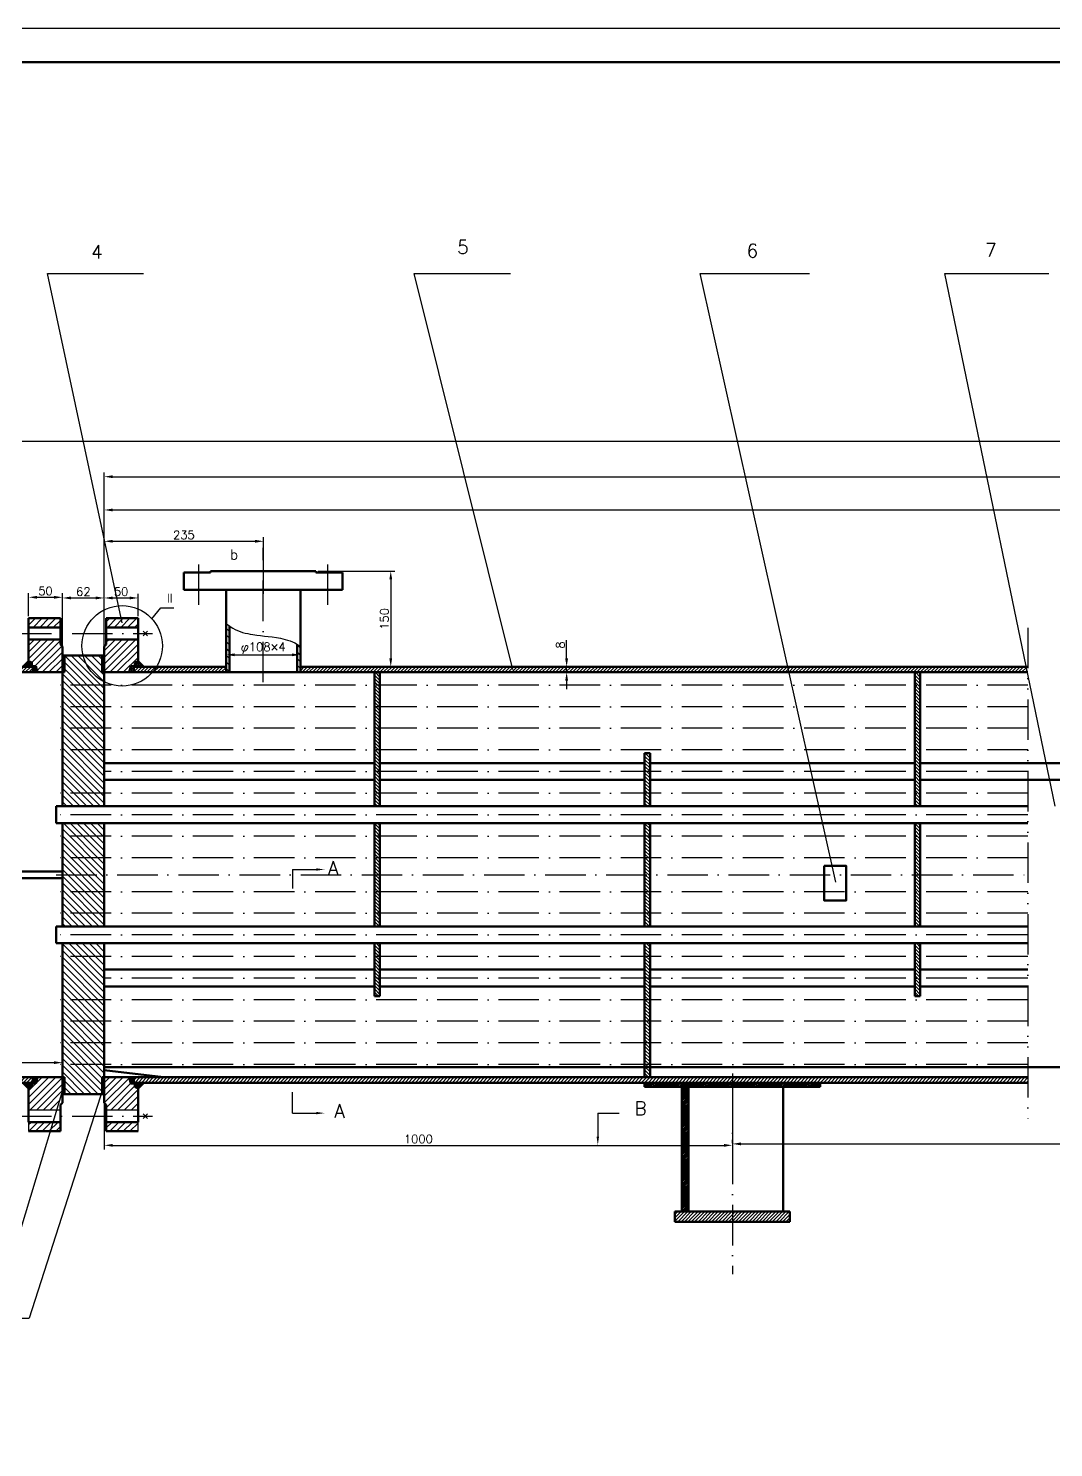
# Model space of a CAD drawing. Header units: millimetres. Extents: x 0 to 5458, y 0 to 841.
# Drawn here: x 154.1 to 457.7, y 420.5 to 841 of the extents above; entities that cross this region are included whole.
import ezdxf

# ---------------------------------------------------------------- set-up
doc = ezdxf.new("R2010")
doc.units = ezdxf.units.MM
doc.header["$PDMODE"] = 34
doc.linetypes.add('ACAD_ISO10W100', pattern=[18, 12, -3, 0, -3])
doc.linetypes.add('ACAD_ISO12W100', pattern=[21, 12, -3, 0, -3, 0, -3])
doc.layers.get('Defpoints').update_dxf_attribs({"lineweight": 25})
for name, color, linetype, lineweight in [('实线', 7, 'Continuous', 50), ('断开线', 220, 'ACAD_ISO12W100', 25), ('标注（用细实线）', 3, 'Continuous', 25), ('点化线', 10, 'ACAD_ISO10W100', 25), ('细实线', 2, 'Continuous', 25)]:
    doc.layers.add(name, color=color, linetype=linetype, lineweight=lineweight)
doc.styles.get("Standard").update_dxf_attribs({"font": 'txt', "bigfont": 'gbcbig.shx'})
doc.styles.add('标注', font='txt.shx', dxfattribs={"height": 3, "bigfont": 'gbcbig.shx'})
doc.styles.add('标题栏', font='txt.shx', dxfattribs={"height": 4, "bigfont": 'gbcbig.shx'})
doc.dimstyles.new('ISO-25', dxfattribs={"dimtxt": 2.5, "dimasz": 2.5, "dimexe": 1.25, "dimexo": 0.625, "dimtad": 1, "dimtxsty": 'Standard', "dimcen": 2.5, "dimadec": 0, "dimazin": 0, "dimtfac": 1, "dimtmove": 0, "dimatfit": 3, "dimfxl": 0, "dimarcsym": 0})
pattern_1 = [(135, (160, 1e-13), (-0.5, -0.5), [])]

# ---------------------------------------------------------------- blocks, each defined once
blk = doc.blocks.new('*D3')
at = {"layer": 'Defpoints', "color": 0, "ltscale": 0.3}
for p in [(164.2, 672.44), (154.2, 666.22), (164.2, 657.82)]:
    blk.add_point(p, dxfattribs=at)
at = {"layer": '标注（用细实线）', "color": 0, "lineweight": -2, "ltscale": 0.3}
for p, q in [((154.2, 666.84), (154.2, 673.69)), ((164.2, 658.44), (164.2, 673.69)), ((156.7, 672.44), (161.7, 672.44))]:
    blk.add_line(p, q, dxfattribs=at)
at = {"layer": '标注（用细实线）', "color": 0, "ltscale": 0.3}
for points in [[(156.7, 672.85), (156.7, 672.02), (154.2, 672.44)], [(161.7, 672.85), (161.7, 672.02), (164.2, 672.44)]]:
    blk.add_solid(points, dxfattribs=at)
at = {"layer": '标注（用细实线）', "color": 0, "ltscale": 0.3, "insert": (159.2, 674.31), "char_height": 2.5, "attachment_point": 5}
blk.add_mtext('50', dxfattribs=at)
blk = doc.blocks.new('*D4')
at = {"layer": 'Defpoints', "color": 0, "ltscale": 0.3}
for p in [(176.6, 672.24), (164.2, 655.22), (176.6, 655.22)]:
    blk.add_point(p, dxfattribs=at)
at = {"layer": '标注（用细实线）', "color": 0, "lineweight": -2, "ltscale": 0.3}
for p, q in [((164.2, 655.84), (164.2, 673.49)), ((176.6, 655.84), (176.6, 673.49)), ((166.7, 672.24), (174.1, 672.24))]:
    blk.add_line(p, q, dxfattribs=at)
at = {"layer": '标注（用细实线）', "color": 0, "ltscale": 0.3}
for points in [[(166.7, 672.66), (166.7, 671.82), (164.2, 672.24)], [(174.1, 672.66), (174.1, 671.82), (176.6, 672.24)]]:
    blk.add_solid(points, dxfattribs=at)
at = {"layer": '标注（用细实线）', "color": 0, "ltscale": 0.3, "insert": (170.4, 674.12), "char_height": 2.5, "attachment_point": 5}
blk.add_mtext('62', dxfattribs=at)
blk = doc.blocks.new('*D5')
at = {"layer": 'Defpoints', "color": 0, "ltscale": 0.3}
for p in [(176.6, 672.24), (186.6, 672.24), (186.6, 666.22)]:
    blk.add_point(p, dxfattribs=at)
at = {"layer": '标注（用细实线）', "color": 0, "lineweight": -2, "ltscale": 0.3}
for p, q in [((176.6, 672.87), (176.6, 673.49)), ((186.6, 666.84), (186.6, 673.49)), ((179.1, 672.24), (184.1, 672.24))]:
    blk.add_line(p, q, dxfattribs=at)
at = {"layer": '标注（用细实线）', "color": 0, "ltscale": 0.3}
for points in [[(179.1, 672.66), (179.1, 671.82), (176.6, 672.24)], [(184.1, 672.66), (184.1, 671.82), (186.6, 672.24)]]:
    blk.add_solid(points, dxfattribs=at)
at = {"layer": '标注（用细实线）', "color": 0, "ltscale": 0.3, "insert": (181.6, 674.12), "char_height": 2.5, "attachment_point": 5}
blk.add_mtext('50', dxfattribs=at)
blk = doc.blocks.new('*D6')
at = {"layer": 'Defpoints', "color": 0, "ltscale": 0.3}
for p in [(223.77, 689.04), (176.6, 672.87), (223.77, 672.87)]:
    blk.add_point(p, dxfattribs=at)
at = {"layer": '标注（用细实线）', "color": 0, "lineweight": -2, "ltscale": 0.3}
for p, q in [((176.6, 673.49), (176.6, 690.29)), ((223.77, 673.49), (223.77, 690.29)), ((179.1, 689.04), (221.27, 689.04))]:
    blk.add_line(p, q, dxfattribs=at)
at = {"layer": '标注（用细实线）', "color": 0, "ltscale": 0.3}
for points in [[(179.1, 689.46), (179.1, 688.62), (176.6, 689.04)], [(221.27, 689.46), (221.27, 688.62), (223.77, 689.04)]]:
    blk.add_solid(points, dxfattribs=at)
at = {"layer": '标注（用细实线）', "color": 0, "ltscale": 0.3, "insert": (200.18, 690.92), "char_height": 2.5, "attachment_point": 5}
blk.add_mtext('235', dxfattribs=at)
blk = doc.blocks.new('*D7')
at = {"layer": 'Defpoints', "color": 0, "ltscale": 0.3}
for p in [(239.28, 680.22), (255.68, 651.82), (261.43, 651.82)]:
    blk.add_point(p, dxfattribs=at)
at = {"layer": '标注（用细实线）', "color": 0, "lineweight": -2, "ltscale": 0.3}
for p, q in [((239.91, 680.22), (262.68, 680.22)), ((261.43, 677.72), (261.43, 654.32)), ((256.3, 651.82), (262.68, 651.82))]:
    blk.add_line(p, q, dxfattribs=at)
at = {"layer": '标注（用细实线）', "color": 0, "ltscale": 0.3}
for points in [[(261.02, 677.72), (261.85, 677.72), (261.43, 680.22)], [(261.02, 654.32), (261.85, 654.32), (261.43, 651.82)]]:
    blk.add_solid(points, dxfattribs=at)
at = {"layer": '标注（用细实线）', "color": 0, "ltscale": 0.3, "insert": (259.56, 666.02), "char_height": 2.5, "attachment_point": 5, "rotation": 90}
blk.add_mtext('150', dxfattribs=at)
blk = doc.blocks.new('*D9')
at = {"layer": 'Defpoints', "color": 0, "ltscale": 0.3}
for p in [(313.06, 651.82), (313.51, 651.82), (313.06, 650.22)]:
    blk.add_point(p, dxfattribs=at)
at = {"layer": '标注（用细实线）', "color": 0, "lineweight": -2, "ltscale": 0.3}
for p, q in [((313.51, 654.32), (313.51, 659.73)), ((313.51, 650.22), (313.51, 651.82)), ((313.68, 651.82), (314.76, 651.82)), ((313.51, 647.72), (313.51, 645.22)), ((313.68, 650.22), (314.76, 650.22))]:
    blk.add_line(p, q, dxfattribs=at)
at = {"layer": '标注（用细实线）', "color": 0, "ltscale": 0.3}
for points in [[(313.09, 654.32), (313.93, 654.32), (313.51, 651.82)], [(313.09, 647.72), (313.93, 647.72), (313.51, 650.22)]]:
    blk.add_solid(points, dxfattribs=at)
at = {"layer": '标注（用细实线）', "color": 0, "ltscale": 0.3, "insert": (311.64, 658.27), "char_height": 2.5, "attachment_point": 5, "rotation": 90}
blk.add_mtext('8', dxfattribs=at)
blk = doc.blocks.new('*D10')
at = {"layer": 'Defpoints', "color": 0, "ltscale": 0.3}
for p in [(818.2, 698.31), (176.6, 689.57), (818.2, 626.22)]:
    blk.add_point(p, dxfattribs=at)
at = {"layer": '标注（用细实线）', "color": 0, "lineweight": -2, "ltscale": 0.3}
for p, q in [((176.6, 690.19), (176.6, 699.56)), ((179.1, 698.31), (815.7, 698.31)), ((818.2, 626.84), (818.2, 699.56))]:
    blk.add_line(p, q, dxfattribs=at)
at = {"layer": '标注（用细实线）', "color": 0, "ltscale": 0.3}
for points in [[(179.1, 698.73), (179.1, 697.89), (176.6, 698.31)], [(815.7, 698.73), (815.7, 697.89), (818.2, 698.31)]]:
    blk.add_solid(points, dxfattribs=at)
at = {"layer": '标注（用细实线）', "color": 0, "ltscale": 0.3, "insert": (497.4, 700.19), "char_height": 2.5, "attachment_point": 5}
blk.add_mtext('6000', dxfattribs=at)
blk = doc.blocks.new('*D11')
at = {"layer": 'Defpoints', "color": 0, "ltscale": 0.3}
for p in [(877.1, 708.17), (176.6, 698.31), (877.1, 651.82)]:
    blk.add_point(p, dxfattribs=at)
at = {"layer": '标注（用细实线）', "color": 0, "lineweight": -2, "ltscale": 0.3}
for p, q in [((176.6, 698.94), (176.6, 709.42)), ((179.1, 708.17), (874.6, 708.17)), ((877.1, 652.44), (877.1, 709.42))]:
    blk.add_line(p, q, dxfattribs=at)
at = {"layer": '标注（用细实线）', "color": 0, "ltscale": 0.3}
for points in [[(179.1, 708.59), (179.1, 707.75), (176.6, 708.17)], [(874.6, 708.59), (874.6, 707.75), (877.1, 708.17)]]:
    blk.add_solid(points, dxfattribs=at)
at = {"layer": '标注（用细实线）', "color": 0, "ltscale": 0.3, "insert": (526.85, 710.04), "char_height": 2.5, "attachment_point": 5}
blk.add_mtext('6281', dxfattribs=at)
blk = doc.blocks.new('*D12')
at = {"layer": 'Defpoints', "color": 0, "ltscale": 0.3}
for p in [(920.4, 718.74), (64.22, 590.22), (920.4, 590.22)]:
    blk.add_point(p, dxfattribs=at)
at = {"layer": '标注（用细实线）', "color": 0, "lineweight": -2, "ltscale": 0.3}
for p, q in [((64.22, 590.84), (64.22, 719.99)), ((920.4, 590.84), (920.4, 719.99)), ((66.72, 718.74), (917.9, 718.74))]:
    blk.add_line(p, q, dxfattribs=at)
at = {"layer": '标注（用细实线）', "color": 0, "ltscale": 0.3}
for points in [[(66.72, 719.16), (66.72, 718.32), (64.22, 718.74)], [(917.9, 719.16), (917.9, 718.32), (920.4, 718.74)]]:
    blk.add_solid(points, dxfattribs=at)
at = {"layer": '标注（用细实线）', "color": 0, "ltscale": 0.3, "insert": (492.31, 720.61), "char_height": 2.5, "attachment_point": 5}
blk.add_mtext('~7004', dxfattribs=at)
blk = doc.blocks.new('*D15')
at = {"layer": 'Defpoints', "color": 0, "ltscale": 0.3}
for p in [(164.2, 534.56), (108, 530.22), (164.2, 530.22)]:
    blk.add_point(p, dxfattribs=at)
at = {"layer": '标注（用细实线）', "color": 0, "lineweight": -2, "ltscale": 0.3}
for p, q in [((108, 530.84), (108, 535.81)), ((110.5, 534.56), (161.7, 534.56)), ((164.2, 530.84), (164.2, 535.81))]:
    blk.add_line(p, q, dxfattribs=at)
at = {"layer": '标注（用细实线）', "color": 0, "ltscale": 0.3}
for points in [[(110.5, 534.98), (110.5, 534.15), (108, 534.56)], [(161.7, 534.98), (161.7, 534.15), (164.2, 534.56)]]:
    blk.add_solid(points, dxfattribs=at)
at = {"layer": '标注（用细实线）', "color": 0, "ltscale": 0.3, "insert": (136.1, 536.44), "char_height": 2.5, "attachment_point": 5}
blk.add_mtext('281', dxfattribs=at)
blk = doc.blocks.new('*D16')
at = {"layer": 'Defpoints', "color": 0, "ltscale": 0.3}
for p in [(362.6, 531.92), (176.6, 529.72), (362.6, 510.06)]:
    blk.add_point(p, dxfattribs=at)
at = {"layer": '标注（用细实线）', "color": 0, "lineweight": -2, "ltscale": 0.3}
for p, q in [((362.6, 531.3), (362.6, 508.81)), ((176.6, 529.09), (176.6, 508.81)), ((179.1, 510.06), (360.1, 510.06))]:
    blk.add_line(p, q, dxfattribs=at)
at = {"layer": '标注（用细实线）', "color": 0, "ltscale": 0.3}
for points in [[(179.1, 510.48), (179.1, 509.64), (176.6, 510.06)], [(360.1, 510.48), (360.1, 509.64), (362.6, 510.06)]]:
    blk.add_solid(points, dxfattribs=at)
at = {"layer": '标注（用细实线）', "color": 0, "ltscale": 0.3, "insert": (269.6, 511.93), "char_height": 2.5, "attachment_point": 5}
blk.add_mtext('1000', dxfattribs=at)
blk = doc.blocks.new('*D35')
at = {"layer": 'Defpoints', "color": 0, "ltscale": 0.3}
for p in [(212.68, 651.82), (234.68, 655.4), (234.68, 651.82)]:
    blk.add_point(p, dxfattribs=at)
at = {"layer": '标注（用细实线）', "color": 0, "lineweight": -2, "ltscale": 0.3}
for p, q in [((212.68, 652.44), (212.68, 656.65)), ((234.68, 652.44), (234.68, 656.65)), ((215.18, 655.4), (232.18, 655.4))]:
    blk.add_line(p, q, dxfattribs=at)
at = {"layer": '标注（用细实线）', "color": 0, "ltscale": 0.3}
for points in [[(215.18, 655.81), (215.18, 654.98), (212.68, 655.4)], [(232.18, 655.81), (232.18, 654.98), (234.68, 655.4)]]:
    blk.add_solid(points, dxfattribs=at)
at = {"layer": '标注（用细实线）', "color": 0, "ltscale": 0.3, "insert": (223.68, 657.34), "char_height": 2.5, "attachment_point": 5}
blk.add_mtext('φ108×4', dxfattribs=at)
blk = doc.blocks.new('*D46')
at = {"layer": 'Defpoints', "color": 0, "ltscale": 0.3}
for p in [(362.6, 510.06), (706.62, 510.49), (706.62, 510.49)]:
    blk.add_point(p, dxfattribs=at)
at = {"layer": '标注（用细实线）', "color": 0, "lineweight": -2, "ltscale": 0.3}
for p, q in [((362.6, 510.68), (362.6, 511.74)), ((365.1, 510.49), (704.12, 510.49)), ((706.62, 511.11), (706.62, 511.74))]:
    blk.add_line(p, q, dxfattribs=at)
at = {"layer": '标注（用细实线）', "color": 0, "ltscale": 0.3}
for points in [[(365.1, 510.91), (365.1, 510.07), (362.6, 510.49)], [(704.12, 510.91), (704.12, 510.07), (706.62, 510.49)]]:
    blk.add_solid(points, dxfattribs=at)
at = {"layer": '标注（用细实线）', "color": 0, "ltscale": 0.3, "insert": (534.61, 512.36), "char_height": 2.5, "attachment_point": 5}
blk.add_mtext('4081', dxfattribs=at)

msp = doc.modelspace()

# ---------------------------------------------------------------- hatches: boundary and pattern name
at = {"layer": '实线'}
h = msp.add_hatch(color=256, dxfattribs=at)
h.paths.add_polyline_path([(164.8, 655.216), (164.2, 655.216), (164.2, 650.216), (164.8, 650.216)])
h.paths.add_polyline_path([(176.6, 655.216), (176, 655.216), (176, 650.216), (176.6, 650.216)])
for points in [[(164.2, 525.216), (164.8, 525.216), (164.8, 530.216), (164.2, 530.216)], [(176.6, 530.216), (176, 530.216), (176, 525.216), (176.6, 525.216)]]:
    msp.add_hatch(color=256, dxfattribs=at).paths.add_polyline_path(points)
at = {"layer": '标注（用细实线）'}
h = msp.add_hatch(dxfattribs=at)
h.set_pattern_fill('JIS_WOOD', color=256, scale=2, style=0)
h.paths.add_polyline_path([(163.6, 663.516), (163.6, 666.216), (154.2, 666.216), (154.2, 663.516)])
h.paths.add_polyline_path([(186.6, 663.516), (186.6, 666.216), (177.2, 666.216), (177.2, 663.516)])
at = {"layer": '标注（用细实线）', "ltscale": 0.3}
h = msp.add_hatch(dxfattribs=at)
h.set_pattern_fill('JIS_WOOD', color=256, scale=2, angle=90, style=0)
edge = h.paths.add_edge_path()
edge.add_spline(control_points=[(213.683, 663.915), (213.342, 664.16), (213.01, 664.418), (212.683, 664.683)], knot_values=[0.9492305, 0.9492305, 0.9492305, 0.9492305, 2.208878, 2.208878, 2.208878, 2.208878], degree=3, periodic=0)
edge.add_line((212.683, 664.683), (212.683, 650.216))
edge.add_line((212.683, 650.216), (213.683, 650.216))
edge.add_line((213.683, 650.216), (213.683, 663.915))
edge = h.paths.add_edge_path()
edge.add_line((233.683, 650.216), (234.683, 650.216))
edge.add_line((234.683, 650.216), (234.683, 657.093))
edge.add_spline(control_points=[(234.683, 657.093), (234.534, 657.668), (234.172, 658.134), (233.683, 658.518)], knot_values=[22.6319967, 22.6319967, 22.6319967, 22.6319967, 24.438171, 24.438171, 24.438171, 24.438171], degree=3, periodic=0)
edge.add_line((233.683, 658.518), (233.683, 650.216))
at = {"layer": '标注（用细实线）'}
h = msp.add_hatch(dxfattribs=at)
h.set_pattern_fill('JIS_WOOD', color=256, scale=2, style=0)
h.paths.add_polyline_path([(154.2, 659.916), (154.2, 653.539), (155.155, 653.086), (155.155, 652.074), (155.424, 652.074), (156.302, 652.074), (156.8, 650.216), (164.2, 650.216), (164.2, 657.816), (163.6, 658.416), (163.6, 659.916)])
h.paths.add_polyline_path([(177.2, 659.916), (177.2, 658.416), (176.6, 657.816), (176.6, 650.216), (184, 650.216), (184.498, 652.074), (185.376, 652.074), (185.645, 652.074), (185.645, 653.086), (186.6, 653.539), (186.6, 659.916)])
at = {"layer": '标注（用细实线）', "ltscale": 0.3}
h = msp.add_hatch(dxfattribs=at)
h.set_pattern_fill('JIS_WOOD', color=256, style=0)
h.paths.add_polyline_path([(140.962, 651.816), (140.962, 650.216), (155.424, 650.216), (155.424, 651.816)])
h.paths.add_polyline_path([(190.893, 650.216, 0.0416794), (192.068, 651.816), (185.376, 651.816), (185.376, 650.216)])
h = msp.add_hatch(dxfattribs=at)
h.set_pattern_fill('ANGLE', color=256, scale=0.05, angle=45, style=0)
h.set_pattern_definition([(135, (340.8, 0), (0.24695704, 0.24695704), [0.254, -0.09525]), (45, (340.8, 0), (0.24695704, -0.24695704), [0.254, -0.09525])])
h.paths.add_polyline_path([(154.2, 653.539), (155.155, 653.086), (155.155, 652.074), (155.424, 652.074), (155.424, 651.816), (152.477, 651.816)])
h.paths.add_polyline_path([(155.424, 652.074), (156.302, 652.074), (156.8, 650.216), (155.424, 650.216)])
at = {"layer": '标注（用细实线）'}
h = msp.add_hatch(dxfattribs=at)
h.set_pattern_fill('JIS_WOOD', color=256, scale=2, angle=90, style=0)
h.paths.add_polyline_path([(176.6, 650.216), (176, 650.216), (176, 655.216), (164.8, 655.216), (164.8, 650.216), (164.2, 650.216), (164.2, 610.516), (176.6, 610.516)])
h.paths.add_polyline_path([(176.6, 605.516), (164.2, 605.516), (164.2, 574.916), (176.6, 574.916)])
h.paths.add_polyline_path([(164.2, 530.216), (164.8, 530.216), (164.8, 525.216), (176, 525.216), (176, 530.216), (176.6, 530.216), (176.6, 569.916), (164.2, 569.916)])
at = {"layer": '标注（用细实线）', "ltscale": 0.3}
h = msp.add_hatch(dxfattribs=at)
h.set_pattern_fill('ANGLE', color=256, scale=0.05, angle=45, style=0)
h.set_pattern_definition([(45, (0, 0), (-0.24695704, 0.24695704), [0.254, -0.09525]), (135, (0, 0), (-0.24695704, -0.24695704), [0.254, -0.09525])])
h.paths.add_polyline_path([(186.6, 653.539), (185.645, 653.086), (185.645, 652.074), (185.376, 652.074), (185.376, 651.816), (188.323, 651.816)])
h.paths.add_polyline_path([(185.376, 652.074), (184.498, 652.074), (184, 650.216), (185.376, 650.216)])
h = msp.add_hatch(dxfattribs=at)
h.set_pattern_fill('JIS_WOOD', color=256, style=0)
h.paths.add_polyline_path([(192.068, 651.816, -0.0416794), (190.893, 650.216), (212.683, 650.216), (212.683, 651.816)])
h = msp.add_hatch(dxfattribs=at)
h.set_pattern_fill('JIS_WOOD', color=256, style=0)
h.paths.add_polyline_path([(297.411, 651.816), (234.683, 651.816), (234.683, 650.216), (297.809, 650.216)])
h = msp.add_hatch(dxfattribs=at)
h.set_pattern_fill('JIS_WOOD', color=256, style=0)
h.paths.add_polyline_path([(379.059, 651.816), (297.411, 651.816), (297.809, 650.216), (379.415, 650.216)])
h = msp.add_hatch(dxfattribs=at)
h.set_pattern_fill('JIS_WOOD', color=256, style=0)
h.paths.add_polyline_path([(449.645, 651.816), (379.059, 651.816), (379.415, 650.216), (449.977, 650.216)])
h = msp.add_hatch(dxfattribs=at)
h.set_pattern_fill('JIS_WOOD', color=256, angle=90, style=0)
h.paths.add_polyline_path([(258.2, 650.216), (256.6, 650.216), (256.6, 646.416), (258.2, 646.416)])
h = msp.add_hatch(dxfattribs=at)
h.set_pattern_fill('JIS_WOOD', color=256, angle=90, style=0)
h.set_pattern_definition(pattern_1)
h.paths.add_polyline_path([(418.2, 650.216), (416.6, 650.216), (416.6, 646.416), (418.2, 646.416)])
h = msp.add_hatch(dxfattribs=at)
h.set_pattern_fill('JIS_WOOD', color=256, angle=90, style=0)
h.paths.add_polyline_path([(258.2, 627.216), (256.6, 627.216), (256.6, 620.816), (258.2, 620.816)])
h.paths.add_polyline_path([(258.2, 633.616), (256.6, 633.616), (256.6, 627.216), (258.2, 627.216)])
h.paths.add_polyline_path([(258.2, 640.016), (256.6, 640.016), (256.6, 633.616), (258.2, 633.616)])
h.paths.add_polyline_path([(258.2, 646.416), (256.6, 646.416), (256.6, 640.016), (258.2, 640.016)])
h.paths.add_polyline_path([(258.2, 620.816), (256.6, 620.816), (256.6, 614.416), (258.2, 614.416)])
h.paths.add_polyline_path([(258.2, 614.416), (256.6, 614.416), (256.6, 610.516), (258.2, 610.516)])
h.paths.add_polyline_path([(258.2, 605.516), (256.6, 605.516), (256.6, 601.616), (258.2, 601.616)])
h.paths.add_polyline_path([(258.2, 601.616), (256.6, 601.616), (256.6, 595.216), (258.2, 595.216)])
h.paths.add_polyline_path([(258.2, 595.216), (256.6, 595.216), (256.6, 590.216), (258.2, 590.216)])
h.paths.add_polyline_path([(258.2, 590.216), (256.6, 590.216), (256.6, 585.216), (258.2, 585.216)])
h.paths.add_polyline_path([(258.2, 585.216), (256.6, 585.216), (256.6, 578.816), (258.2, 578.816)])
h = msp.add_hatch(dxfattribs=at)
h.set_pattern_fill('JIS_WOOD', color=256, angle=90, style=0)
h.set_pattern_definition(pattern_1)
h.paths.add_polyline_path([(418.2, 627.216), (416.6, 627.216), (416.6, 620.816), (418.2, 620.816)])
h.paths.add_polyline_path([(418.2, 633.616), (416.6, 633.616), (416.6, 627.216), (418.2, 627.216)])
h.paths.add_polyline_path([(418.2, 640.016), (416.6, 640.016), (416.6, 633.616), (418.2, 633.616)])
h.paths.add_polyline_path([(418.2, 646.416), (416.6, 646.416), (416.6, 640.016), (418.2, 640.016)])
h.paths.add_polyline_path([(418.2, 620.816), (416.6, 620.816), (416.6, 614.416), (418.2, 614.416)])
h.paths.add_polyline_path([(418.2, 614.416), (416.6, 614.416), (416.6, 610.516), (418.2, 610.516)])
h.paths.add_polyline_path([(418.2, 605.516), (416.6, 605.516), (416.6, 601.616), (418.2, 601.616)])
h.paths.add_polyline_path([(418.2, 601.616), (416.6, 601.616), (416.6, 595.216), (418.2, 595.216)])
h.paths.add_polyline_path([(418.2, 595.216), (416.6, 595.216), (416.6, 590.216), (418.2, 590.216)])
h.paths.add_polyline_path([(418.2, 590.216), (416.6, 590.216), (416.6, 585.216), (418.2, 585.216)])
h.paths.add_polyline_path([(418.2, 585.216), (416.6, 585.216), (416.6, 578.816), (418.2, 578.816)])
h = msp.add_hatch(dxfattribs=at)
h.set_pattern_fill('JIS_WOOD', color=256, angle=90, style=0)
h.paths.add_polyline_path([(338.2, 626.216), (336.6, 626.216), (336.6, 620.816), (338.2, 620.816)])
h.paths.add_polyline_path([(338.2, 620.816), (336.6, 620.816), (336.6, 614.416), (338.2, 614.416)])
h.paths.add_polyline_path([(338.2, 614.416), (336.6, 614.416), (336.6, 610.516), (338.2, 610.516)])
h = msp.add_hatch(dxfattribs=at)
h.set_pattern_fill('JIS_WOOD', color=256, angle=90, style=0)
h.paths.add_polyline_path([(338.2, 605.516), (336.6, 605.516), (336.6, 601.616), (338.2, 601.616)])
h.paths.add_polyline_path([(338.2, 601.616), (336.6, 601.616), (336.6, 595.216), (338.2, 595.216)])
h.paths.add_polyline_path([(338.2, 595.216), (336.6, 595.216), (336.6, 590.216), (338.2, 590.216)])
h.paths.add_polyline_path([(338.2, 590.216), (336.6, 590.216), (336.6, 585.216), (338.2, 585.216)])
h.paths.add_polyline_path([(338.2, 585.216), (336.6, 585.216), (336.6, 578.816), (338.2, 578.816)])
h.paths.add_polyline_path([(338.2, 578.816), (336.6, 578.816), (336.6, 574.916), (338.2, 574.916)])
h.paths.add_polyline_path([(338.2, 569.916), (336.6, 569.916), (336.6, 566.016), (338.2, 566.016)])
h.paths.add_polyline_path([(338.2, 566.016), (336.6, 566.016), (336.6, 559.616), (338.2, 559.616)])
h = msp.add_hatch(dxfattribs=at)
h.set_pattern_fill('JIS_WOOD', color=256, angle=90, style=0)
h.paths.add_polyline_path([(258.2, 578.816), (256.6, 578.816), (256.6, 574.916), (258.2, 574.916)])
h.paths.add_polyline_path([(258.2, 569.916), (256.6, 569.916), (256.6, 566.016), (258.2, 566.016)])
h.paths.add_polyline_path([(258.2, 566.016), (256.6, 566.016), (256.6, 559.616), (258.2, 559.616)])
h.paths.add_polyline_path([(258.2, 559.616), (256.6, 559.616), (256.6, 554.216), (258.2, 554.216)])
h = msp.add_hatch(dxfattribs=at)
h.set_pattern_fill('JIS_WOOD', color=256, angle=90, style=0)
h.set_pattern_definition(pattern_1)
h.paths.add_polyline_path([(418.2, 578.816), (416.6, 578.816), (416.6, 574.916), (418.2, 574.916)])
h.paths.add_polyline_path([(418.2, 569.916), (416.6, 569.916), (416.6, 566.016), (418.2, 566.016)])
h.paths.add_polyline_path([(418.2, 566.016), (416.6, 566.016), (416.6, 559.616), (418.2, 559.616)])
h.paths.add_polyline_path([(418.2, 559.616), (416.6, 559.616), (416.6, 554.216), (418.2, 554.216)])
h = msp.add_hatch(dxfattribs=at)
h.set_pattern_fill('JIS_WOOD', color=256, angle=90, style=0)
h.paths.add_polyline_path([(338.2, 559.616), (336.6, 559.616), (336.6, 553.216), (338.2, 553.216)])
h.paths.add_polyline_path([(338.2, 553.216), (336.6, 553.216), (336.6, 546.816), (338.2, 546.816)])
h.paths.add_polyline_path([(338.2, 546.816), (336.6, 546.816), (336.6, 540.416), (338.2, 540.416)])
h.paths.add_polyline_path([(338.2, 540.416), (336.6, 540.416), (336.6, 534.016), (338.2, 534.016)])
h.paths.add_polyline_path([(338.2, 533.216), (336.6, 533.216), (336.6, 530.216), (338.2, 530.216)])
h.paths.add_polyline_path([(338.2, 534.016), (336.6, 534.016), (336.6, 533.216), (338.2, 533.216)])
h = msp.add_hatch(dxfattribs=at)
h.set_pattern_fill('JIS_WOOD', color=256, style=0)
h.paths.add_polyline_path([(140.962, 530.216), (140.962, 528.616), (155.424, 528.616), (155.424, 530.216)])
h = msp.add_hatch(dxfattribs=at)
h.set_pattern_fill('ANGLE', color=256, scale=0.05, angle=45, style=0)
h.set_pattern_definition([(225, (340.8, 1180.43155), (0.24695704, -0.24695704), [0.254, -0.09525]), (315, (340.8, 1180.43155), (0.24695704, 0.24695704), [0.254, -0.09525])])
h.paths.add_polyline_path([(154.2, 526.893), (155.155, 527.346), (155.155, 528.357), (155.424, 528.357), (155.424, 528.616), (152.477, 528.616)])
h.paths.add_polyline_path([(155.424, 528.357), (156.302, 528.357), (156.8, 530.216), (155.424, 530.216)])
at = {"layer": '标注（用细实线）'}
h = msp.add_hatch(dxfattribs=at)
h.set_pattern_fill('JIS_WOOD', color=256, scale=2, style=0)
h.paths.add_polyline_path([(162.458, 520.516), (164.2, 526.277), (164.2, 530.216), (156.8, 530.216), (156.302, 528.357), (155.424, 528.357), (155.155, 528.357), (155.155, 527.346), (154.2, 526.893), (154.2, 520.516)])
h.paths.add_polyline_path([(186.6, 520.516), (186.6, 526.893), (185.645, 527.346), (185.645, 528.357), (185.376, 528.357), (184.498, 528.357), (184, 530.216), (176.6, 530.216), (176.6, 522.616), (177.2, 522.016), (177.2, 520.516)])
at = {"layer": '标注（用细实线）', "ltscale": 0.3}
h = msp.add_hatch(dxfattribs=at)
h.set_pattern_fill('ANGLE', color=256, scale=0.05, angle=45, style=0)
h.set_pattern_definition([(315, (1e-11, 1180.43155), (-0.24695704, -0.24695704), [0.254, -0.09525]), (225, (1e-11, 1180.43155), (-0.24695704, 0.24695704), [0.254, -0.09525])])
h.paths.add_polyline_path([(186.6, 526.893), (185.645, 527.346), (185.645, 528.357), (185.376, 528.357), (185.376, 528.616), (188.323, 528.616)])
h.paths.add_polyline_path([(185.376, 528.357), (184.498, 528.357), (184, 530.216), (185.376, 530.216)])
h = msp.add_hatch(dxfattribs=at)
h.set_pattern_fill('JIS_WOOD', color=256, style=0)
edge = h.paths.add_edge_path()
edge.add_line((185.376, 528.357), (185.376, 530.216))
edge.add_line((185.376, 530.216), (450.116, 530.216))
edge.add_line((450.116, 530.216), (450.116, 528.616))
edge.add_line((450.116, 528.616), (185.376, 528.616))
h = msp.add_hatch(dxfattribs=at)
h.set_pattern_fill('JIS_WOOD', color=256, scale=0.5, angle=90, style=0)
h.paths.add_polyline_path([(362.6, 528.616), (336.6, 528.616), (336.6, 527.42), (362.6, 527.42)])
h.paths.add_polyline_path([(388.6, 528.616), (362.6, 528.616), (362.6, 527.42), (388.6, 527.42)])
h = msp.add_hatch(dxfattribs=at)
h.set_pattern_fill('JIS_WOOD', color=256, scale=0.5, style=0)
h.paths.add_polyline_path([(349.6, 527.42), (347.6, 527.42), (347.6, 490.42), (349.6, 490.42)])
at = {"layer": '标注（用细实线）'}
h = msp.add_hatch(dxfattribs=at)
h.set_pattern_fill('JIS_WOOD', color=256, scale=2, style=0)
h.paths.add_polyline_path([(163.6, 514.216), (163.6, 516.916), (154.2, 516.916), (154.2, 514.216)])
h.paths.add_polyline_path([(177.2, 516.916), (177.2, 514.216), (186.6, 514.216), (186.6, 516.916)])
at = {"layer": '标注（用细实线）', "ltscale": 0.3}
h = msp.add_hatch(dxfattribs=at)
h.set_pattern_fill('JIS_WOOD', color=256, style=0)
h.paths.add_polyline_path([(362.6, 490.42), (345.6, 490.42), (345.6, 487.42), (362.6, 487.42)])
h = msp.add_hatch(dxfattribs=at)
h.set_pattern_fill('JIS_WOOD', color=256, style=0)
h.paths.add_polyline_path([(379.6, 490.42), (362.6, 490.42), (362.6, 487.42), (379.6, 487.42)])

# ---------------------------------------------------------------- linework, layer by layer
at = {"layer": '实线'}
for p, q in [((208.083, 679.816), (200.183, 679.816)), ((200.183, 679.816), (200.183, 674.616)), ((223.683, 680.216), (208.083, 680.216)), ((208.083, 680.216), (208.083, 679.816)), ((223.683, 680.216), (239.283, 680.216)), ((239.283, 680.216), (239.283, 679.816)), ((239.283, 679.816), (247.183, 679.816)), ((247.183, 679.816), (247.183, 674.616)), ((200.183, 674.616), (223.6, 674.616)), ((212.683, 674.616), (212.683, 650.216)), ((247.183, 674.616), (223.765, 674.616)), ((234.683, 674.616), (234.683, 650.216)), ((163.6, 666.216), (154.2, 666.216)), ((163.6, 666.216), (163.6, 658.416)), ((177.2, 666.216), (177.2, 658.416)), ((177.2, 666.216), (186.6, 666.216)), ((186.6, 666.216), (186.6, 653.539)), ((154.2, 663.516), (163.6, 663.516)), ((177.2, 663.516), (186.6, 663.516)), ((213.683, 663.915), (213.683, 650.216)), ((154.2, 659.916), (163.6, 659.916)), ((164.2, 657.816), (163.6, 658.416)), ((164.2, 657.816), (164.2, 610.516)), ((176.6, 657.816), (177.2, 658.416)), ((176.6, 657.816), (176.6, 610.516)), ((176.6, 657.816), (176.6, 610.516)), ((177.2, 659.916), (186.6, 659.916)), ((233.683, 658.518), (233.683, 650.216)), ((176.6, 655.216), (164.2, 655.216)), ((164.8, 655.216), (164.8, 650.216)), ((176, 655.216), (176, 650.216)), ((176.6, 655.216), (176.6, 610.516)), ((450.116, 651.816), (234.683, 651.816)), ((164.8, 650.216), (100, 650.216)), ((450.116, 650.216), (176, 650.216)), ((256.6, 650.216), (256.6, 610.516)), ((256.6, 650.216), (258.2, 650.216)), ((258.2, 610.516), (258.2, 650.216)), ((416.6, 650.216), (416.6, 610.516)), ((416.6, 650.216), (418.2, 650.216)), ((418.2, 610.516), (418.2, 650.216)), ((176.6, 623.316), (256.6, 623.316)), ((258.2, 623.316), (336.6, 623.316)), ((336.6, 626.216), (336.6, 610.516)), ((336.6, 626.216), (338.2, 626.216)), ((338.2, 610.516), (338.2, 626.216)), ((338.2, 623.316), (416.6, 623.316)), ((418.2, 623.316), (496.6, 623.316)), ((256.6, 618.316), (176.6, 618.316)), ((336.6, 618.316), (258.2, 618.316)), ((416.6, 618.316), (338.2, 618.316)), ((496.6, 618.316), (418.2, 618.316)), ((450.116, 610.516), (162.358, 610.516)), ((162.358, 610.516), (162.358, 605.516)), ((450.116, 605.516), (162.358, 605.516)), ((164.2, 605.516), (164.2, 574.916)), ((176.6, 605.516), (176.6, 574.916)), ((176.6, 605.516), (176.6, 574.916)), ((256.6, 605.516), (256.6, 574.916)), ((258.2, 574.916), (258.2, 605.516)), ((336.6, 605.516), (336.6, 574.916)), ((338.2, 574.916), (338.2, 605.516)), ((416.6, 605.516), (416.6, 574.916)), ((416.6, 605.516), (416.6, 574.916)), ((418.2, 574.916), (418.2, 605.516)), ((418.2, 574.916), (418.2, 605.516)), ((164.2, 591.216), (65.824, 591.216)), ((164.2, 589.216), (65.824, 589.216)), ((450.116, 574.916), (162.358, 574.916)), ((162.358, 574.916), (162.358, 569.916)), ((450.116, 569.916), (162.358, 569.916)), ((164.2, 569.916), (164.2, 525.216)), ((164.2, 522.616), (164.2, 569.916)), ((176.6, 569.916), (176.6, 522.616)), ((176.6, 569.916), (176.6, 525.216)), ((176.6, 522.616), (176.6, 569.916)), ((256.6, 569.916), (256.6, 554.216)), ((258.2, 554.216), (258.2, 569.916)), ((336.6, 569.916), (336.6, 530.216)), ((338.2, 530.216), (338.2, 569.916)), ((416.6, 569.916), (416.6, 554.216)), ((416.6, 569.916), (416.6, 554.216)), ((418.2, 554.216), (418.2, 569.916)), ((418.2, 554.216), (418.2, 569.916)), ((256.6, 562.116), (176.6, 562.116)), ((336.6, 562.116), (258.2, 562.116)), ((416.6, 562.116), (338.2, 562.116)), ((450.116, 562.116), (418.2, 562.116)), ((176.6, 557.116), (256.6, 557.116)), ((258.2, 557.116), (336.6, 557.116)), ((338.2, 557.116), (416.6, 557.116)), ((418.2, 557.116), (450.116, 557.116)), ((256.6, 554.216), (258.2, 554.216)), ((416.6, 554.216), (418.2, 554.216)), ((416.6, 554.216), (418.2, 554.216)), ((164.8, 530.216), (100, 530.216)), ((164.8, 530.216), (164.8, 525.216)), ((450.116, 530.216), (176, 530.216)), ((176, 525.216), (176, 530.216)), ((336.6, 530.216), (338.2, 530.216)), ((388.6, 527.42), (336.6, 527.42)), ((347.6, 527.42), (347.6, 490.42)), ((349.6, 527.42), (349.6, 490.42)), ((377.6, 527.42), (377.6, 490.42)), ((388.6, 528.62), (388.6, 527.42)), ((164.2, 522.616), (163.6, 522.016)), ((163.6, 514.216), (163.6, 522.016)), ((164.2, 525.216), (176.6, 525.216)), ((176.6, 522.616), (177.2, 522.016)), ((177.2, 514.216), (177.2, 522.016)), ((154.2, 516.916), (163.6, 516.916)), ((163.6, 514.216), (154.2, 514.216)), ((177.2, 516.916), (186.6, 516.916)), ((177.2, 516.916), (186.6, 516.916)), ((177.2, 514.216), (186.6, 514.216)), ((362.6, 490.42), (345.6, 490.42)), ((345.6, 490.42), (345.6, 487.42)), ((362.6, 490.42), (379.6, 490.42)), ((379.6, 490.42), (379.6, 487.42)), ((345.6, 487.42), (362.6, 487.42)), ((379.6, 487.42), (362.6, 487.42))]:
    msp.add_line(p, q, dxfattribs=at)
at = {"layer": '实线', "ltscale": 0.3}
for p, q in [((154.2, 666.216), (154.2, 653.539)), ((140.962, 651.816), (155.424, 651.816)), ((152.477, 651.816), (154.2, 653.539)), ((155.155, 653.086), (154.2, 653.539)), ((155.155, 652.074), (155.155, 653.086)), ((155.424, 652.074), (155.155, 652.074)), ((155.424, 652.074), (155.424, 650.216)), ((156.302, 652.074), (155.424, 652.074)), ((156.8, 650.216), (156.302, 652.074)), ((184, 650.216), (184.498, 652.074)), ((184.498, 652.074), (185.376, 652.074)), ((185.376, 652.074), (185.376, 650.216)), ((185.376, 652.074), (185.645, 652.074)), ((212.683, 651.816), (185.376, 651.816)), ((185.645, 653.086), (186.6, 653.539)), ((185.645, 652.074), (185.645, 653.086)), ((188.323, 651.816), (186.6, 653.539)), ((155.424, 528.357), (155.424, 530.216)), ((156.8, 530.216), (156.302, 528.357)), ((176.6, 530.216), (176.6, 533.216)), ((176.6, 533.216), (826.2, 533.216)), ((176.6, 533.216), (176.6, 532.37)), ((176.6, 533.216), (176.6, 532.37)), ((176.6, 532.37), (176.6, 530.216)), ((176.6, 532.37), (194.105, 530.216)), ((184, 530.216), (184.498, 528.357)), ((185.376, 528.357), (185.376, 530.216)), ((140.962, 528.616), (155.424, 528.616)), ((152.477, 528.616), (154.2, 526.893)), ((155.155, 527.346), (154.2, 526.893)), ((154.2, 516.916), (154.2, 526.893)), ((155.424, 528.357), (155.155, 528.357)), ((155.155, 528.357), (155.155, 527.346)), ((156.302, 528.357), (155.424, 528.357)), ((184.498, 528.357), (185.376, 528.357)), ((185.376, 528.616), (450.116, 528.616)), ((185.376, 528.357), (185.645, 528.357)), ((185.645, 528.357), (185.645, 527.346)), ((185.645, 527.346), (186.6, 526.893)), ((188.323, 528.616), (186.6, 526.893)), ((186.6, 526.893), (186.6, 516.916)), ((336.6, 527.42), (336.6, 528.616)), ((345.6, 490.42), (345.6, 487.42)), ((379.6, 490.42), (345.6, 490.42)), ((379.6, 487.42), (379.6, 490.42)), ((345.6, 487.42), (379.6, 487.42))]:
    msp.add_line(p, q, dxfattribs=at)
msp.add_lwpolyline([(20, 10), (1179, 10), (1179, 831), (20, 831)], close=True, dxfattribs=at)
at = {"layer": '实线'}
msp.add_lwpolyline([(389.75, 592.855), (396.297, 592.855), (396.297, 582.626), (389.75, 582.626)], close=True, dxfattribs=at)
at = {"layer": '断开线'}
msp.add_line((450.116, 663.394), (450.116, 517.513), dxfattribs=at)
at = {"layer": '标注（用细实线）'}
for p, q in [((181.9, 664.904), (159.838, 768.359)), ((159.838, 768.359), (188.254, 768.359)), ((297.609, 651.021), (268.407, 768.359)), ((268.407, 768.359), (296.919, 768.359)), ((393.256, 588.077), (353.1, 768.359)), ((353.1, 768.359), (385.395, 768.359)), ((458.205, 610.516), (425.491, 768.359)), ((425.491, 768.359), (456.34, 768.359)), ((176.6, 682.078), (176.6, 697.06)), ((190.712, 666.092), (193.348, 669.313)), ((193.348, 669.313), (197.183, 669.313)), ((189.449, 662.39), (188.1, 661.041)), ((189.449, 661.041), (188.1, 662.39)), ((164.494, 527.249), (143.819, 458.853)), ((176.29, 527.138), (154.359, 458.853)), ((163.6, 520.516), (154.2, 520.516)), ((186.6, 520.516), (177.2, 520.516)), ((189.449, 519.39), (188.1, 518.041)), ((189.449, 518.041), (188.1, 519.39)), ((163.6, 516.916), (154.2, 516.916)), ((154.2, 516.916), (154.2, 514.216)), ((154.2, 514.216), (163.6, 514.216)), ((163.6, 514.216), (163.6, 516.916)), ((186.6, 516.916), (177.2, 516.916)), ((177.2, 516.916), (177.2, 514.216)), ((177.2, 514.216), (186.6, 514.216)), ((186.6, 514.216), (186.6, 516.916)), ((145.58, 458.853), (154.359, 458.853))]:
    msp.add_line(p, q, dxfattribs=at)
at = {"layer": '标注（用细实线）', "ltscale": 0.3}
for p, q in [((232.352, 591.788), (239.379, 591.788)), ((232.352, 591.788), (232.352, 586.132)), ((232.352, 519.611), (232.352, 525.84)), ((232.352, 519.611), (239.379, 519.611)), ((322.745, 519.611), (322.745, 512.584)), ((322.745, 519.611), (329.086, 519.611))]:
    msp.add_line(p, q, dxfattribs=at)
for points in [[(239.379, 591.788, 0.707, 0, 0), (241.891, 591.788, 0, 0, 0)], [(239.379, 519.611, 0.707, 0, 0), (241.891, 519.611, 0, 0, 0)], [(322.745, 512.584, 0.707, 0, 0), (322.745, 510.072, 0, 0, 0)]]:
    msp.add_lwpolyline(points, format="xyseb", dxfattribs=at)
at = {"layer": '标注（用细实线）'}
msp.add_circle((181.9, 658.053), 11.928, dxfattribs=at)
msp.add_open_spline([(212.683, 664.683), (213.316, 664.172), (215.62, 662.431), (221.891, 660.882), (228.039, 660.896), (234.255, 658.741), (234.683, 657.093)], degree=3, knots=[0.9492305, 0.9492305, 0.9492305, 0.9492305, 3.3835796, 9.607525, 19.2621246, 24.438171, 24.438171, 24.438171, 24.438171], dxfattribs=at)
at = {"layer": '点化线'}
for p, q in [((223.683, 647.272), (223.683, 687.101)), ((204.6, 670.158), (204.6, 683.834)), ((242.765, 670.158), (242.765, 683.834)), ((148.962, 661.716), (190.885, 661.716)), ((450.116, 646.416), (162.358, 646.416)), ((450.116, 640.016), (162.358, 640.016)), ((450.116, 633.616), (162.358, 633.616)), ((450.116, 627.216), (162.358, 627.216)), ((450.116, 620.816), (176.6, 620.816)), ((450.116, 620.816), (176.6, 620.816)), ((450.116, 614.416), (162.358, 614.416)), ((450.116, 608.016), (162.358, 608.016)), ((450.116, 601.616), (162.358, 601.616)), ((450.116, 595.216), (162.358, 595.216)), ((162.358, 590.216), (450.116, 590.216)), ((450.116, 585.216), (162.358, 585.216)), ((450.116, 578.816), (162.358, 578.816)), ((450.116, 572.416), (162.358, 572.416)), ((450.116, 566.016), (162.358, 566.016)), ((450.116, 559.616), (176.6, 559.616)), ((450.116, 559.616), (176.6, 559.616)), ((450.116, 553.216), (162.358, 553.216)), ((450.116, 546.816), (162.358, 546.816)), ((450.116, 540.416), (162.358, 540.416)), ((450.116, 534.016), (162.358, 534.016)), ((362.6, 528.62), (362.6, 471.867)), ((148.962, 518.716), (190.885, 518.716))]:
    msp.add_line(p, q, dxfattribs=at)
at = {"layer": '细实线'}
msp.add_lwpolyline([(0, 0), (1189, 0), (1189, 841), (0, 841)], close=True, dxfattribs=at)

# ---------------------------------------------------------------- texts
at = {"layer": '标注（用细实线）', "attachment_point": 1}
for s, insert, char_height, width, style in [('5', (281.082, 778.211), 4, 31.6739, '标题栏'), ('4', (172.676, 776.808), 4, 31.6739, '标题栏'), ('6', (366.826, 777.109), 4, 31.6739, '标题栏'), ('7', (437.416, 777.334), 4, 31.6739, '标题栏'), ('Ⅱ', (194.559, 673.597), 3, 6.76134, '标注'), ('A', (242.839, 594.233), 4, 18.44548, '标题栏'), ('A', (244.698, 522.212), 4, 18.44548, '标题栏'), ('B', (333.598, 523.011), 4, 14.00201, '标题栏')]:
    msp.add_mtext(s, dxfattribs=dict(at, insert=insert, char_height=char_height, width=width, style=style))
at = {"layer": '标注（用细实线）', "ltscale": 0.3, "insert": (213.811, 686.632), "char_height": 3, "width": 24.4819, "attachment_point": 1, "style": '标注'}
msp.add_mtext('b', dxfattribs=at)

# ---------------------------------------------------------------- dimensions: what is measured, and where the dimension line sits
at = {"layer": '标注（用细实线）'}
for base, p1, p2, text, picture, middle in [((920.4, 718.739), (64.219, 590.216), (920.4, 590.216), '~7004', '*D12', (492.31, 720.614)), ((877.097, 708.169), (176.6, 698.31), (877.097, 651.816), '6281', '*D11', (526.849, 710.044)), ((818.2, 698.31), (176.6, 689.569), (818.2, 626.216), '6000', '*D10', (497.4, 700.185)), ((223.765, 689.041), (176.6, 672.866), (223.765, 672.866), '235', '*D6', (200.183, 690.916)), ((164.2, 672.437), (154.2, 666.216), (164.2, 657.816), '50', '*D3', (159.2, 674.312)), ((176.6, 672.241), (164.2, 655.216), (176.6, 655.216), '62', '*D4', (170.4, 674.116)), ((186.6, 672.241), (176.6, 672.241), (186.6, 666.216), '50', '*D5', (181.6, 674.116)), ((234.683, 655.397), (212.683, 651.816), (234.683, 651.816), 'φ108×4', '*D35', (223.683, 657.341)), ((164.2, 534.564), (108, 530.216), (164.2, 530.216), '281', '*D15', (136.1, 536.439)), ((362.6, 510.059), (176.6, 529.719), (362.6, 531.923), '1000', '*D16', (269.6, 511.934))]:
    dim = msp.add_linear_dim(base=base, p1=p1, p2=p2, text=text, dimstyle='ISO-25', dxfattribs=at)
    dim.commit()
    dim.dimension.update_dxf_attribs({"geometry": picture, "text_midpoint": middle})
dim = msp.add_linear_dim(base=(261.433, 651.816), p1=(239.283, 680.216), p2=(255.679, 651.816), angle=90, text='150', dimstyle='ISO-25', dxfattribs=at)
dim.commit()
dim.dimension.update_dxf_attribs({"geometry": '*D7', "text_midpoint": (259.558, 666.016)})
dim = msp.add_aligned_dim(p1=(313.058, 650.216), p2=(313.058, 651.816), distance=-0.453, text='8', dimstyle='ISO-25', dxfattribs=at)
dim.commit()
dim.dimension.update_dxf_attribs({"geometry": '*D9', "text_midpoint": (311.636, 658.274)})
at = {"layer": '标注（用细实线）', "ltscale": 0.3}
dim = msp.add_linear_dim(base=(706.62, 510.489), p1=(362.6, 510.059), p2=(706.62, 510.489), text='4081', dimstyle='ISO-25', dxfattribs=at)
dim.commit()
dim.dimension.update_dxf_attribs({"geometry": '*D46', "text_midpoint": (534.61, 512.364)})

doc.saveas('drawing.dxf')
